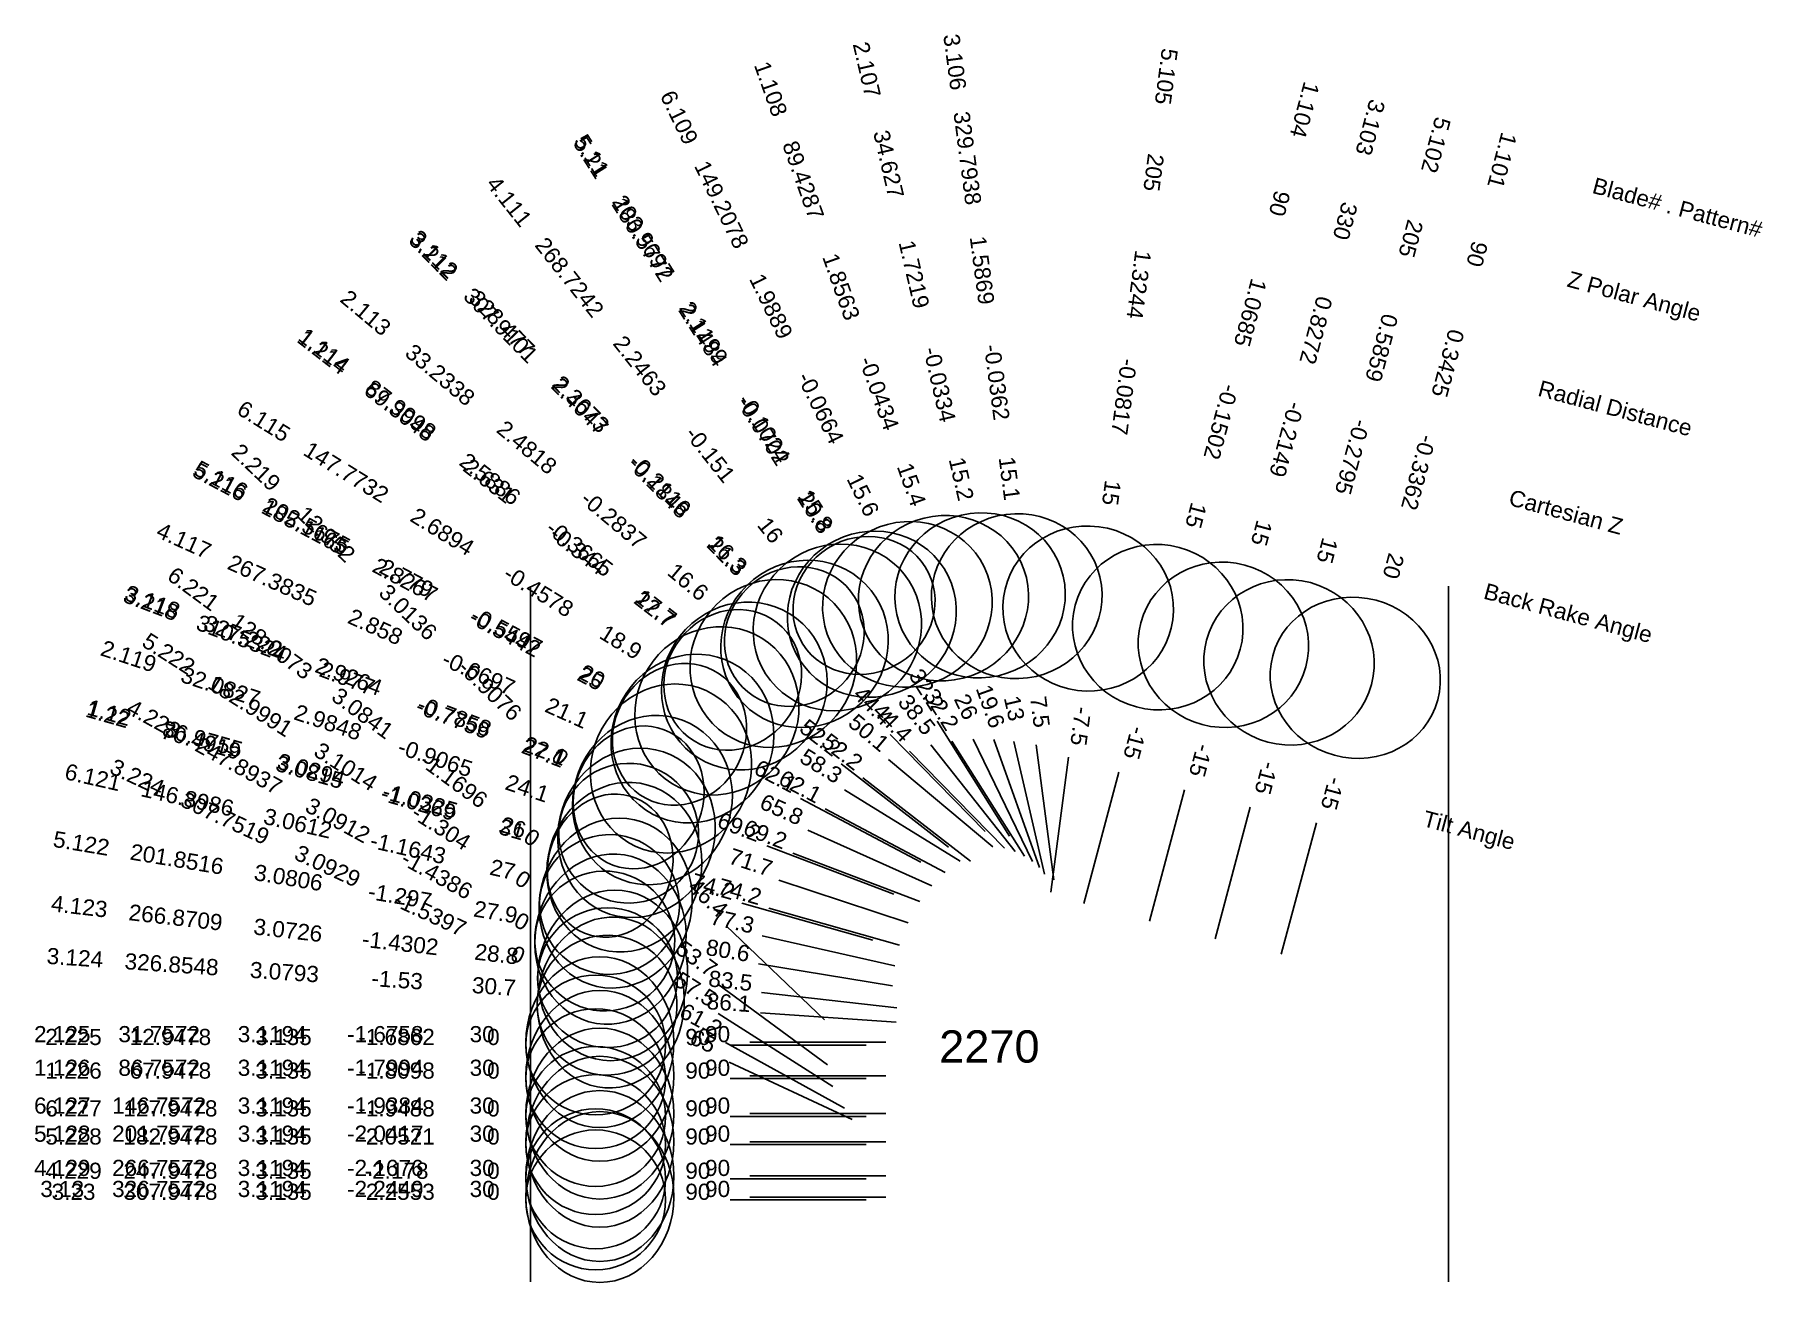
# Model space of a CAD drawing. Header units: inches. Extents: x 30.8 to 37.15, y 15.44 to 20.03.
import ezdxf
from ezdxf.enums import TextEntityAlignment as Align

# ---------------------------------------------------------------- set-up
doc = ezdxf.new("R2010")
doc.units = ezdxf.units.IN
doc.header["$MEASUREMENT"] = 0
for name, color, linetype, true_color in [('Blade_1', 30, 'Continuous', 0xff7f00), ('Blade_2', 7, 'Continuous', 0xcccc00), ('Blade_3', 7, 'Continuous', 0x00cc00), ('Blade_4', 7, 'Continuous', 0x00cccc), ('Blade_5', 7, 'Continuous', 0x0066cc), ('Blade_6', 190, 'Continuous', 0x7f00ff)]:
    doc.layers.add(name, color=color, linetype=linetype, true_color=true_color)
doc.styles.get("Standard").update_dxf_attribs({"font": 'arial.ttf'})

msp = doc.modelspace()

# ---------------------------------------------------------------- linework, layer by layer
for p, q in [((32.625, 18), (32.625, 15.4433)), ((36, 18), (36, 15.4433))]:
    msp.add_line(p, q)
at = {"layer": 'Blade_1'}
for p, q in [((34.3286, 17.437), (34.4962, 16.9659)), ((33.767, 17.3476), (34.1622, 17.0413)), ((33.8473, 17.2957), (34.2425, 16.9894)), ((34.7888, 17.3171), (34.6593, 16.8341)), ((35.5148, 17.1311), (35.3854, 16.6481)), ((33.4029, 16.8356), (33.8839, 16.6991)), ((33.5011, 16.8169), (33.9821, 16.6804)), ((33.4321, 16.2006), (33.9321, 16.2006)), ((33.3595, 16.1902), (33.8595, 16.1902))]:
    msp.add_line(p, q, dxfattribs=at)
for centre, major_axis, ratio in [((34.1437, 17.9566), (0.2958, 0.1053), 0.964127), ((34.9315, 17.8498), (0.3033, -0.0813), 0.965926), ((33.4114, 17.6335), (0.1923, 0.2482), 0.952522), ((35.6575, 17.6638), (0.3033, -0.0813), 0.939693), ((33.369, 17.656), (0.1629, 0.2102), 0.922361), ((32.9706, 16.9675), (0.0857, 0.3021), 0.898852), ((32.9185, 16.9731), (0.0726, 0.2559), 0.857235), ((32.8806, 16.2006), (0, 0.314), 0.866025), ((32.865, 16.1902), (0, 0.257), 1)]:
    msp.add_ellipse(centre, major_axis=major_axis, ratio=ratio, dxfattribs=at)
at = {"layer": 'Blade_2'}
for p, q in [((34.4022, 17.4293), (34.5148, 16.9421)), ((33.9415, 17.3629), (34.3254, 17.0424)), ((33.5387, 16.9201), (34.0134, 16.7629)), ((33.3445, 16.7514), (33.7066, 16.4066)), ((33.3595, 16.3138), (33.8595, 16.3138)), ((33.4321, 16.3242), (33.9321, 16.3242))]:
    msp.add_line(p, q, dxfattribs=at)
for centre, major_axis, ratio in [((34.2781, 17.9666), (0.3059, 0.0707), 0.964836), ((33.5182, 17.7163), (0.2012, 0.241), 0.95849), ((33.0152, 17.0935), (0.0987, 0.2981), 0.91301), ((32.9864, 17.0924), (0.1772, 0.1861), 1), ((32.8806, 16.3242), (0, 0.314), 0.866025), ((32.865, 16.3138), (0, 0.257), 1)]:
    msp.add_ellipse(centre, major_axis=major_axis, ratio=ratio, dxfattribs=at)
at = {"layer": 'Blade_3'}
for p, q in [((33.9476, 17.4555), (34.2974, 17.0982)), ((34.4848, 17.417), (34.5497, 16.9212)), ((34.0185, 17.3944), (34.3684, 17.0371)), ((35.0301, 17.2524), (34.9006, 16.7694)), ((33.4938, 17.0456), (33.9613, 16.8683)), ((33.5893, 17.0187), (34.0568, 16.8414)), ((33.4709, 16.4322), (33.9697, 16.3979)), ((33.3553, 16.2513), (33.8084, 16.04)), ((33.4321, 15.7551), (33.9321, 15.7551)), ((33.3595, 15.7447), (33.8595, 15.7447))]:
    msp.add_line(p, q, dxfattribs=at)
for centre, major_axis, ratio in [((34.4131, 17.9638), (0.3113, 0.0408), 0.965371), ((33.6327, 17.7884), (0.2243, 0.2197), 0.95981), ((35.1728, 17.7851), (0.3033, -0.0813), 0.965926), ((33.5953, 17.8152), (0.1901, 0.1861), 0.931697), ((33.0736, 17.2142), (0.1113, 0.2936), 0.926281), ((33.023, 17.2241), (0.0943, 0.2487), 0.889913), ((32.9207, 16.47), (0.0215, 0.3133), 0.85975), ((32.9071, 16.4603), (0.1086, 0.2329), 1), ((32.8806, 15.7551), (0, 0.314), 0.866025), ((32.865, 15.7447), (0, 0.257), 1)]:
    msp.add_ellipse(centre, major_axis=major_axis, ratio=ratio, dxfattribs=at)
at = {"layer": 'Blade_4'}
for p, q in [((34.0967, 17.4172), (34.4077, 17.0256)), ((33.645, 17.1041), (34.101, 16.8991)), ((33.4753, 16.5073), (33.9721, 16.4506)), ((33.3421, 16.3232), (33.7803, 16.0823)), ((33.3595, 15.822), (33.8595, 15.822)), ((33.4321, 15.8324), (33.9321, 15.8324))]:
    msp.add_line(p, q, dxfattribs=at)
for centre, major_axis, ratio in [((33.7537, 17.849), (0.2459, 0.1953), 0.961065), ((33.142, 17.3303), (0.1288, 0.2864), 0.933105), ((32.9274, 16.5698), (0.0356, 0.312), 0.875968), ((32.9088, 16.5614), (0.1238, 0.2252), 1), ((32.8806, 15.8324), (0, 0.314), 0.866025), ((32.865, 15.822), (0, 0.257), 1)]:
    msp.add_ellipse(centre, major_axis=major_axis, ratio=ratio, dxfattribs=at)
at = {"layer": 'Blade_5'}
for p, q in [((34.1202, 17.504), (34.387, 17.0811)), ((34.1744, 17.4312), (34.4411, 17.0083)), ((34.6036, 17.3715), (34.5383, 16.8758)), ((33.6183, 17.2202), (34.0602, 16.9863)), ((33.7084, 17.1823), (34.1503, 16.9484)), ((35.2714, 17.1878), (35.142, 16.7048)), ((33.4635, 16.6129), (33.9568, 16.5311)), ((33.3156, 16.4303), (33.7373, 16.1617)), ((33.3595, 15.9479), (33.8595, 15.9479)), ((33.4321, 15.9583), (33.9321, 15.9583))]:
    msp.add_line(p, q, dxfattribs=at)
for centre, major_axis, ratio in [((33.8801, 17.8976), (0.2656, 0.1675), 0.962221), ((34.6756, 17.9183), (0.3113, -0.041), 0.965926), ((33.8516, 17.9298), (0.225, 0.1419), 0.934829), ((35.4141, 17.7205), (0.3033, -0.0813), 0.965926), ((33.221, 17.4403), (0.1469, 0.2775), 0.939768), ((33.1733, 17.4558), (0.1244, 0.2351), 0.906401), ((32.9194, 16.703), (0.0513, 0.3098), 0.883491), ((32.8986, 16.696), (0.1381, 0.2168), 1), ((32.8806, 15.9583), (0, 0.314), 0.866025), ((32.865, 15.9479), (0, 0.257), 1)]:
    msp.add_ellipse(centre, major_axis=major_axis, ratio=ratio, dxfattribs=at)
at = {"layer": 'Blade_6'}
for p, q in [((34.2526, 17.4378), (34.4715, 16.9883)), ((33.7796, 17.2521), (34.2049, 16.9891)), ((33.4769, 16.7147), (33.9647, 16.605)), ((33.3144, 16.5376), (33.7174, 16.2416)), ((33.3595, 16.0512), (33.8595, 16.0512)), ((33.4321, 16.0616), (33.9321, 16.0616))]:
    msp.add_line(p, q, dxfattribs=at)
for centre, major_axis, ratio in [((34.0111, 17.9336), (0.2823, 0.1375), 0.963253), ((33.3106, 17.5422), (0.1652, 0.267), 0.946249), ((32.9388, 16.8357), (0.0689, 0.3064), 0.891203), ((32.9159, 16.8304), (0.1521, 0.2071), 1), ((32.8806, 16.0616), (0, 0.314), 0.866025), ((32.865, 16.0512), (0, 0.257), 1)]:
    msp.add_ellipse(centre, major_axis=major_axis, ratio=ratio, dxfattribs=at)

# ---------------------------------------------------------------- texts
for s, height, p in [('Blade# . Pattern#', 0.059375, (36.5327, 19.4755)), ('Z Polar Angle', 0.059375, (36.4405, 19.1314)), ('Radial Distance', 0.059375, (36.3329, 18.7299)), ('Cartesian Z', 0.059375, (36.2254, 18.3285)), ('Back Rake Angle', 0.059375, (36.1332, 17.9844)), ('Tilt Angle', 0.05937, (35.9092, 17.1483))]:
    msp.add_text(s, height=height, rotation=345).set_placement(p, align=Align.MIDDLE_LEFT)
msp.add_text('2270', height=0.11875).set_placement((34.3125, 16.3085), align=Align.MIDDLE_CENTER)
at = {"layer": 'Blade_1'}
for s, height, rotation, p in [('1.108', 0.05937, 289.5867, (33.4811, 19.8187)), ('1.104', 0.05937, 255, (35.4431, 19.759)), ('89.4287', 0.05937, 289.5867, (33.6005, 19.4831)), ('1.101', 0.05937, 255, (36.1691, 19.573)), ('90', 0.05937, 255, (35.3508, 19.4148)), ('90', 0.05937, 255, (36.0769, 19.2288)), ('1.8563', 0.05937, 289.5867, (33.7399, 19.0915)), ('1.0685', 0.05937, 255, (35.2433, 19.0134)), ('1.214', 0.05937, 322.22403, (31.8447, 18.8374)), ('1.114', 0.05937, 322.22403, (31.8491, 18.8443)), ('0.3425', 0.05937, 255, (35.9693, 18.8274)), ('-0.0434', 0.05937, 289.5867, (33.8792, 18.6999)), ('69.3048', 0.05937, 322.22403, (32.1263, 18.6191)), ('87.9998', 0.05937, 322.22403, (32.1307, 18.626)), ('-0.1502', 0.05937, 255, (35.1357, 18.6119)), ('-0.3362', 0.05937, 255, (35.8617, 18.4259)), ('2.5886', 0.05937, 322.22403, (32.4592, 18.3714)), ('2.631', 0.05937, 322.22403, (32.4548, 18.3645)), ('15.4', 0.05937, 289.5867, (33.9986, 18.3643)), ('15', 0.05937, 255, (35.0435, 18.2678)), ('-0.3665', 0.05937, 322.22403, (32.7878, 18.1168)), ('-0.344', 0.05937, 322.22403, (32.7833, 18.1099)), ('20', 0.05937, 255, (35.7695, 18.0818)), ('22.7', 0.05937, 322.22403, (33.0649, 17.8917)), ('17.7', 0.05937, 322.22403, (33.0693, 17.8986)), ('19.6', 0.05937, 289.5867, (34.2888, 17.5489)), ('1.22', 0.05937, 344.15443, (31.0633, 17.4997)), ('1.12', 0.05937, 344.15444, (31.0692, 17.5072)), ('86.9755', 0.05937, 344.15444, (31.4119, 17.4099)), ('70.4919', 0.05937, 344.15443, (31.406, 17.4024)), ('52.2', 0.05937, 322.22403, (33.6731, 17.4203)), ('-15', 0.05937, 255, (34.8195, 17.4318)), ('52.2', 0.05937, 322.22403, (33.7534, 17.3684)), ('3.0815', 0.05937, 344.15443, (31.8058, 17.2889)), ('3.0294', 0.05937, 344.15444, (31.8117, 17.2964)), ('-15', 0.05937, 255, (35.5455, 17.2458)), ('-1.0269', 0.05937, 344.15443, (32.2056, 17.1754)), ('-1.0325', 0.05937, 344.15444, (32.2116, 17.1829)), ('26', 0.05937, 344.15444, (32.5543, 17.0857)), ('31', 0.05937, 344.15443, (32.5484, 17.0782)), ('74.2', 0.05937, 344.15443, (33.2886, 16.868)), ('74.2', 0.05937, 344.15444, (33.3869, 16.8493)), ('1.126', 0.05937, 359.99999, (30.9041, 16.2006)), ('1.226', 0.05937, 359.99999, (30.9455, 16.1902)), ('86.7572', 0.05937, 359.99999, (31.2603, 16.2006)), ('67.9478', 0.05937, 359.99999, (31.3017, 16.1902)), ('3.1194', 0.05937, 359.99999, (31.676, 16.2006)), ('3.135', 0.05937, 359.99999, (31.7174, 16.1902)), ('-1.7994', 0.05937, 359.99999, (32.0916, 16.2006)), ('-1.8098', 0.05937, 359.99999, (32.133, 16.1902)), ('30', 0.05937, 359.99999, (32.4478, 16.2006)), ('0', 0.0594, 359.99999, (32.4892, 16.1902)), ('90', 0.05937, 359.99999, (33.2407, 16.1902)), ('90', 0.05937, 359.99999, (33.3133, 16.2006))]:
    msp.add_text(s, height=height, rotation=rotation, dxfattribs=at).set_placement(p, align=Align.CENTER)
at = {"layer": 'Blade_2'}
for s, height, rotation, p in [('2.107', 0.05937, 283.00738, (33.8332, 19.8924)), ('34.627', 0.05937, 283.00738, (33.9134, 19.5453)), ('1.7219', 0.05937, 283.00738, (34.007, 19.1403)), ('2.113', 0.05937, 320.1428, (32.0009, 18.983)), ('33.2338', 0.05937, 320.1428, (32.2744, 18.7547)), ('-0.0334', 0.05937, 283.00738, (34.1005, 18.7354)), ('2.4818', 0.05937, 320.1428, (32.5935, 18.4883)), ('2.219', 0.05937, 316.39999, (31.5963, 18.4161)), ('15.2', 0.05937, 283.00738, (34.1807, 18.3882)), ('-0.2837', 0.05937, 320.1428, (32.9125, 18.222)), ('12.952', 0.05937, 316.39999, (31.8543, 18.1704)), ('16.6', 0.05937, 320.1428, (33.186, 17.9936)), ('3.0136', 0.05937, 316.39999, (32.1553, 17.8838)), ('2.119', 0.05937, 341.67636, (31.1389, 17.7149)), ('32.0827', 0.05937, 341.67636, (31.4771, 17.6029)), ('-0.9076', 0.05937, 316.39999, (32.4563, 17.5972)), ('2.9848', 0.05937, 341.67636, (31.8716, 17.4722)), ('13', 0.05937, 283.00738, (34.3755, 17.545)), ('50.1', 0.05937, 320.1428, (33.8504, 17.439)), ('-0.9065', 0.05937, 341.67636, (32.2662, 17.3415)), ('0', 0.0594, 316.39999, (32.7143, 17.3515)), ('24.1', 0.05937, 341.67636, (32.6044, 17.2295)), ('71.7', 0.05937, 341.67636, (33.426, 16.9574)), ('46.4', 0.05937, 316.39999, (33.2585, 16.8333)), ('2.125', 0.05937, 359.99999, (30.9041, 16.3242)), ('2.225', 0.05937, 359.99999, (30.9455, 16.3138)), ('31.7572', 0.05937, 359.99999, (31.2603, 16.3242)), ('12.9478', 0.05937, 359.99999, (31.3017, 16.3138)), ('3.1194', 0.05937, 359.99999, (31.676, 16.3242)), ('3.135', 0.05937, 359.99999, (31.7174, 16.3138)), ('-1.6758', 0.05937, 359.99999, (32.0916, 16.3242)), ('-1.6862', 0.05937, 359.99999, (32.133, 16.3138)), ('30', 0.05937, 359.99999, (32.4478, 16.3242)), ('0', 0.0594, 359.99999, (32.4892, 16.3138)), ('90', 0.05937, 359.99999, (33.2407, 16.3138)), ('90', 0.05937, 359.99999, (33.3133, 16.3242))]:
    msp.add_text(s, height=height, rotation=rotation, dxfattribs=at).set_placement(p, align=Align.CENTER)
at = {"layer": 'Blade_3'}
for s, height, rotation, p in [('3.106', 0.05937, 277.46634, (34.1563, 19.9235)), ('3.103', 0.05937, 255, (35.6844, 19.6943)), ('329.7938', 0.05937, 277.46634, (34.2026, 19.5703)), ('330', 0.05937, 255, (35.5921, 19.3501)), ('3.212', 0.05937, 314.3989, (32.246, 19.1931)), ('3.112', 0.05937, 314.3989, (32.2498, 19.2006)), ('1.5869', 0.05937, 277.46634, (34.2566, 19.1582)), ('307.9101', 0.05937, 314.3989, (32.4953, 18.9386)), ('328.477', 0.05937, 314.3989, (32.4991, 18.946)), ('0.8272', 0.05937, 255, (35.4846, 18.9487)), ('-0.0362', 0.05937, 277.46634, (34.3106, 18.7461)), ('2.4047', 0.05937, 314.3989, (32.7861, 18.6416)), ('2.3673', 0.05937, 314.3989, (32.7899, 18.6491)), ('-0.2149', 0.05937, 255, (35.377, 18.5472)), ('-0.1848', 0.05937, 314.3989, (33.0769, 18.3446)), ('-0.2116', 0.05937, 314.3989, (33.0807, 18.3521)), ('15.1', 0.05937, 277.46634, (34.3569, 18.3929)), ('15', 0.05937, 255, (35.2848, 18.2031)), ('21.3', 0.05937, 314.3989, (33.3261, 18.0901)), ('16.3', 0.05937, 314.3989, (33.3299, 18.0976)), ('3.218', 0.05937, 339.23498, (31.2198, 17.9078)), ('3.118', 0.05937, 339.23499, (31.2255, 17.9149)), ('310.5324', 0.05937, 339.23498, (31.5529, 17.7815)), ('327.222', 0.05937, 339.23499, (31.5586, 17.7886)), ('2.9264', 0.05937, 339.23499, (31.9472, 17.6413)), ('2.977', 0.05937, 339.23498, (31.9415, 17.6342)), ('44.4', 0.05937, 314.3989, (33.8645, 17.5403)), ('-0.7759', 0.05937, 339.23498, (32.3301, 17.4868)), ('-0.7858', 0.05937, 339.23499, (32.3358, 17.4939)), ('44.4', 0.05937, 314.3989, (33.9355, 17.4792)), ('7.5', 0.05937, 277.46634, (34.4693, 17.5347)), ('27.1', 0.05937, 339.23498, (32.6632, 17.3605)), ('22.1', 0.05937, 339.23499, (32.669, 17.3676)), ('-15', 0.05937, 255, (35.0608, 17.3671)), ('3.224', 0.05937, 334.99999, (31.1674, 17.2715)), ('307.7519', 0.05937, 334.99999, (31.4903, 17.121)), ('69.2', 0.05937, 339.23498, (33.3827, 17.0877)), ('69.2', 0.05937, 339.23499, (33.4782, 17.0608)), ('3.0929', 0.05937, 334.99999, (31.867, 16.9453)), ('-1.5397', 0.05937, 334.99999, (32.2437, 16.7697)), ('3.124', 0.05937, 356.07065, (30.9488, 16.6054)), ('326.8548', 0.05937, 356.07065, (31.3042, 16.581)), ('0', 0.0594, 334.99999, (32.5665, 16.6191)), ('3.0793', 0.05937, 356.07065, (31.7189, 16.5525)), ('-1.53', 0.05937, 356.07065, (32.1335, 16.5241)), ('30.7', 0.05937, 356.07065, (32.489, 16.4997)), ('86.1', 0.05937, 356.07065, (33.3524, 16.4403)), ('65', 0.05937, 334.99999, (33.2476, 16.3015)), ('3.13', 0.05937, 359.99999, (30.9041, 15.7551)), ('3.23', 0.05937, 359.99999, (30.9455, 15.7447)), ('326.7572', 0.05937, 359.99999, (31.2603, 15.7551)), ('307.9478', 0.05937, 359.99999, (31.3017, 15.7447)), ('3.1194', 0.05937, 359.99999, (31.676, 15.7551)), ('3.135', 0.05937, 359.99999, (31.7174, 15.7447)), ('-2.2449', 0.05937, 359.99999, (32.0916, 15.7551)), ('-2.2553', 0.05937, 359.99999, (32.133, 15.7447)), ('30', 0.05937, 359.99999, (32.4478, 15.7551)), ('0', 0.0594, 359.99999, (32.4892, 15.7447)), ('90', 0.05937, 359.99999, (33.2407, 15.7447)), ('90', 0.05937, 359.99999, (33.3133, 15.7551))]:
    msp.add_text(s, height=height, rotation=rotation, dxfattribs=at).set_placement(p, align=Align.CENTER)
at = {"layer": 'Blade_4'}
for s, height, rotation, p in [('4.111', 0.05937, 308.46112, (32.5243, 19.3967)), ('268.7242', 0.05937, 308.46112, (32.7459, 19.1177)), ('2.2463', 0.05937, 308.46112, (33.0044, 18.7923)), ('-0.151', 0.05937, 308.46112, (33.2629, 18.4668)), ('16', 0.05937, 308.46112, (33.4845, 18.1879)), ('4.117', 0.05937, 335.78816, (31.3394, 18.1409)), ('267.3835', 0.05937, 335.78816, (31.6643, 17.9948)), ('2.858', 0.05937, 335.78816, (32.0433, 17.8243)), ('-0.6697', 0.05937, 335.78816, (32.4224, 17.6539)), ('38.5', 0.05937, 308.46112, (34.0229, 17.5101)), ('4.223', 0.05937, 331.19999, (31.2267, 17.4861)), ('21.1', 0.05937, 335.78816, (32.7473, 17.5078)), ('247.8937', 0.05937, 331.19999, (31.5389, 17.3145)), ('3.0912', 0.05937, 331.19999, (31.9031, 17.1143)), ('65.8', 0.05937, 335.78816, (33.5367, 17.1528)), ('-1.4386', 0.05937, 331.19999, (32.2673, 16.914)), ('4.123', 0.05937, 353.48865, (30.9636, 16.7939)), ('266.8709', 0.05937, 353.48865, (31.3176, 16.7535)), ('3.0726', 0.05937, 353.48865, (31.7305, 16.7064)), ('0', 0.0594, 331.19999, (32.5795, 16.7424)), ('-1.4302', 0.05937, 353.48865, (32.1435, 16.6593)), ('28.8', 0.05937, 353.48865, (32.4974, 16.6189)), ('83.5', 0.05937, 353.48865, (33.3573, 16.5207)), ('61.2', 0.05937, 331.19999, (33.2381, 16.3804)), ('4.129', 0.05937, 359.99999, (30.9041, 15.8324)), ('4.229', 0.05937, 359.99999, (30.9455, 15.822)), ('266.7572', 0.05937, 359.99999, (31.2603, 15.8324)), ('247.9478', 0.05937, 359.99999, (31.3017, 15.822)), ('3.1194', 0.05937, 359.99999, (31.676, 15.8324)), ('3.135', 0.05937, 359.99999, (31.7174, 15.822)), ('-2.1676', 0.05937, 359.99999, (32.0916, 15.8324)), ('-2.178', 0.05937, 359.99999, (32.133, 15.822)), ('30', 0.05937, 359.99999, (32.4478, 15.8324)), ('0', 0.0594, 359.99999, (32.4892, 15.822)), ('90', 0.05937, 359.99999, (33.2407, 15.822)), ('90', 0.05937, 359.99999, (33.3133, 15.8324))]:
    msp.add_text(s, height=height, rotation=rotation, dxfattribs=at).set_placement(p, align=Align.CENTER)
at = {"layer": 'Blade_5'}
for s, height, rotation, p in [('5.105', 0.05937, 262.5, (34.9336, 19.8779)), ('5.102', 0.05937, 255, (35.9257, 19.6297)), ('5.21', 0.05937, 302.24631, (32.8226, 19.5609)), ('5.11', 0.05937, 302.24631, (32.8255, 19.5692)), ('205', 0.05937, 262.5, (34.8871, 19.5247)), ('180.5772', 0.05937, 302.24631, (33.0127, 19.2595)), ('203.9697', 0.05937, 302.24631, (33.0156, 19.2679)), ('205', 0.05937, 255, (35.8334, 19.2855)), ('1.3244', 0.05937, 262.5, (34.8328, 19.1126)), ('2.1484', 0.05937, 302.24631, (33.2345, 18.908)), ('2.1199', 0.05937, 302.24631, (33.2374, 18.9164)), ('0.5859', 0.05937, 255, (35.7259, 18.8841)), ('-0.0817', 0.05937, 262.5, (34.7786, 18.7005)), ('-0.0702', 0.05937, 302.24631, (33.4562, 18.5565)), ('-0.1024', 0.05937, 302.24631, (33.4591, 18.5649)), ('-0.2795', 0.05937, 255, (35.6183, 18.4826)), ('5.216', 0.05937, 332.10582, (31.4689, 18.358)), ('5.116', 0.05937, 332.10583, (31.4741, 18.365)), ('15', 0.05937, 262.5, (34.7321, 18.3473)), ('185.1165', 0.05937, 332.10582, (31.7837, 18.1914)), ('202.5675', 0.05937, 332.10583, (31.789, 18.1983)), ('20.8', 0.05937, 302.24631, (33.6463, 18.2552)), ('15.8', 0.05937, 302.24631, (33.6492, 18.2636)), ('15', 0.05937, 255, (35.5261, 18.1385)), ('2.8267', 0.05937, 332.10582, (32.1511, 17.9969)), ('2.779', 0.05937, 332.10583, (32.1563, 18.0039)), ('-0.5442', 0.05937, 332.10582, (32.5184, 17.8025)), ('-0.5597', 0.05937, 332.10583, (32.5237, 17.8094)), ('5.222', 0.05937, 327.49999, (31.2797, 17.7273)), ('182.9991', 0.05937, 327.49999, (31.5802, 17.5359)), ('25', 0.05937, 332.10582, (32.8332, 17.6358)), ('20', 0.05937, 332.10583, (32.8385, 17.6428)), ('32.2', 0.05937, 302.24631, (34.0569, 17.6044)), ('32.2', 0.05937, 302.24631, (34.111, 17.5316)), ('-7.5', 0.05937, 262.5, (34.6191, 17.4893)), ('3.1014', 0.05937, 327.49999, (31.9307, 17.3126)), ('62.1', 0.05937, 332.10582, (33.5133, 17.2758)), ('-15', 0.05937, 255, (35.3021, 17.3025)), ('62.1', 0.05937, 332.10583, (33.6035, 17.2378)), ('-1.304', 0.05937, 327.49999, (32.2812, 17.0893)), ('5.122', 0.05937, 350.59393, (30.9695, 17.026)), ('201.8516', 0.05937, 350.59393, (31.3209, 16.9678)), ('3.0806', 0.05937, 350.59393, (31.731, 16.8999)), ('-1.297', 0.05937, 350.59393, (32.141, 16.8319)), ('0', 0.0594, 327.49999, (32.5817, 16.8979)), ('27.9', 0.05937, 350.59393, (32.4925, 16.7737)), ('80.6', 0.05937, 350.59393, (33.3463, 16.6323)), ('57.5', 0.05937, 327.49999, (33.2155, 16.4941)), ('5.128', 0.05937, 359.99999, (30.9041, 15.9583)), ('5.228', 0.05937, 359.99999, (30.9455, 15.9479)), ('201.7572', 0.05937, 359.99999, (31.2603, 15.9583)), ('182.9478', 0.05937, 359.99999, (31.3017, 15.9479)), ('3.1194', 0.05937, 359.99999, (31.676, 15.9583)), ('3.135', 0.05937, 359.99999, (31.7174, 15.9479)), ('-2.0417', 0.05937, 359.99999, (32.0916, 15.9583)), ('-2.0521', 0.05937, 359.99999, (32.133, 15.9479)), ('30', 0.05937, 359.99999, (32.4478, 15.9583)), ('0', 0.0594, 359.99999, (32.4892, 15.9479)), ('90', 0.05937, 359.99999, (33.2407, 15.9479)), ('90', 0.05937, 359.99999, (33.3133, 15.9583))]:
    msp.add_text(s, height=height, rotation=rotation, dxfattribs=at).set_placement(p, align=Align.CENTER)
at = {"layer": 'Blade_6'}
for s, height, rotation, p in [('6.109', 0.05937, 295.9677, (33.1457, 19.7106)), ('149.2078', 0.05937, 295.9677, (33.3016, 19.3903)), ('1.9889', 0.05937, 295.9677, (33.4836, 19.0166)), ('-0.0664', 0.05937, 295.9677, (33.6656, 18.6429)), ('6.115', 0.05937, 328.26303, (31.6296, 18.5819)), ('147.7732', 0.05937, 328.26303, (31.9326, 18.3945)), ('15.6', 0.05937, 295.9677, (33.8216, 18.3227)), ('2.6894', 0.05937, 328.26303, (32.2861, 18.1759)), ('6.221', 0.05937, 323.69999, (31.3689, 17.9668)), ('-0.4578', 0.05937, 328.26303, (32.6396, 17.9572)), ('128.0073', 0.05937, 323.69999, (31.656, 17.7559)), ('18.9', 0.05937, 328.26303, (32.9426, 17.7698)), ('3.0841', 0.05937, 323.69999, (31.991, 17.5098)), ('26', 0.05937, 295.9677, (34.2006, 17.5445)), ('6.121', 0.05937, 347.3289, (31.0104, 17.2692)), ('-1.1696', 0.05937, 323.69999, (32.326, 17.2638)), ('58.3', 0.05937, 328.26303, (33.6786, 17.3146)), ('146.8986', 0.05937, 347.3289, (31.358, 17.1911)), ('3.0612', 0.05937, 347.3289, (31.7635, 17.0999)), ('0', 0.0594, 323.69999, (32.6131, 17.0528)), ('-1.1643', 0.05937, 347.3289, (32.169, 17.0088)), ('27', 0.05937, 347.3289, (32.5166, 16.9306)), ('77.3', 0.05937, 347.3289, (33.361, 16.7408)), ('53.7', 0.05937, 323.69999, (33.2187, 16.6079)), ('6.127', 0.05937, 359.99999, (30.9041, 16.0616)), ('6.227', 0.05937, 359.99999, (30.9455, 16.0512)), ('146.7572', 0.05937, 359.99999, (31.2603, 16.0616)), ('127.9478', 0.05937, 359.99999, (31.3017, 16.0512)), ('3.1194', 0.05937, 359.99999, (31.676, 16.0616)), ('3.135', 0.05937, 359.99999, (31.7174, 16.0512)), ('-1.9384', 0.05937, 359.99999, (32.0916, 16.0616)), ('-1.9488', 0.05937, 359.99999, (32.133, 16.0512)), ('30', 0.05937, 359.99999, (32.4478, 16.0616)), ('0', 0.0594, 359.99999, (32.4892, 16.0512)), ('90', 0.05937, 359.99999, (33.2407, 16.0512)), ('90', 0.05937, 359.99999, (33.3133, 16.0616))]:
    msp.add_text(s, height=height, rotation=rotation, dxfattribs=at).set_placement(p, align=Align.CENTER)

doc.saveas('drawing.dxf')
